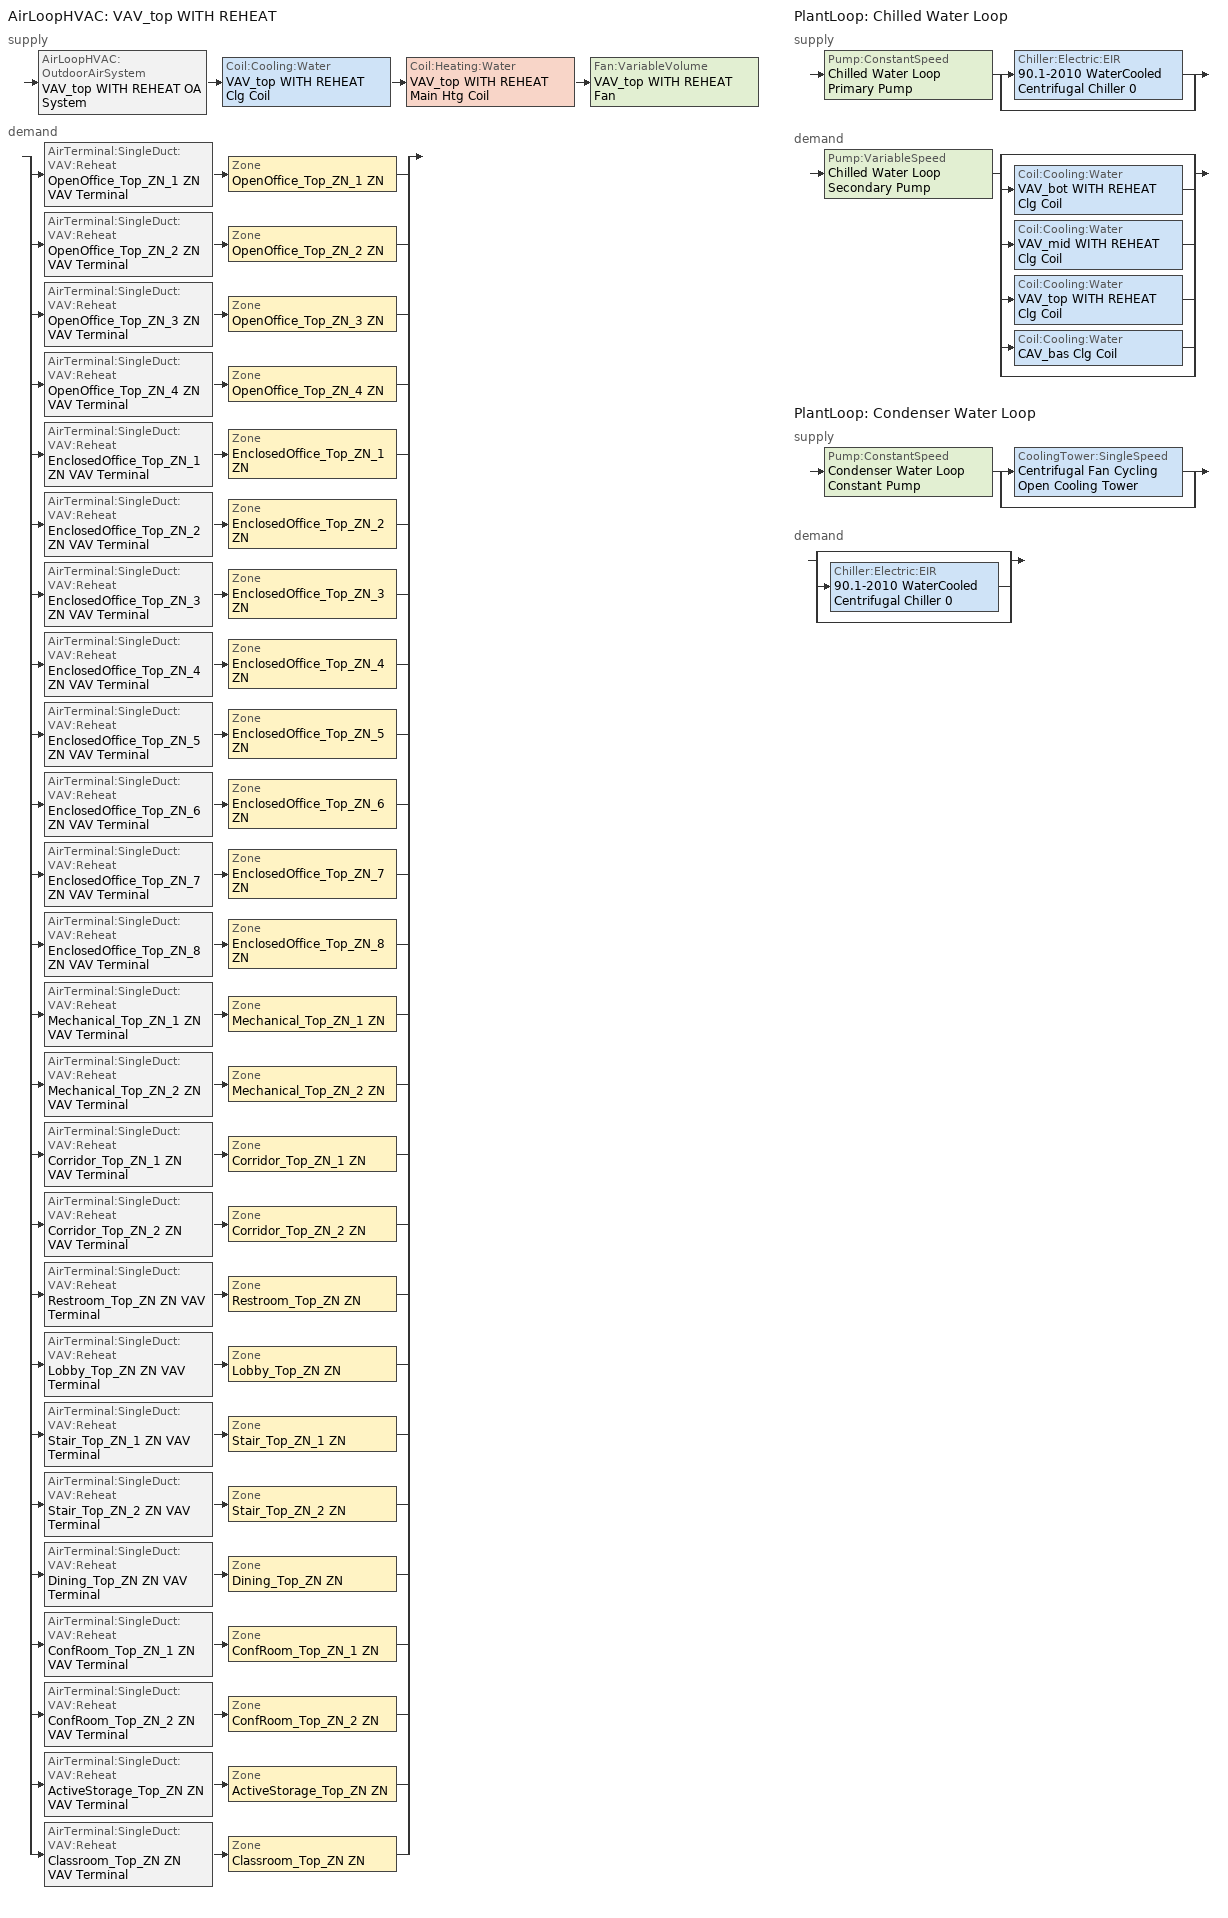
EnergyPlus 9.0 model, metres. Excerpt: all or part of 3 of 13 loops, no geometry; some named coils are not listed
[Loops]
AirLoopHVAC 'VAV_top WITH REHEAT'
 supply: AirLoopHVAC:OutdoorAirSystem 'VAV_top WITH REHEAT OA System' > Coil:Cooling:Water 'VAV_top WITH REHEAT Clg Coil' > Coil:Heating:Water 'VAV_top WITH REHEAT Main Htg Coil' > Fan:VariableVolume 'VAV_top WITH REHEAT Fan'
 demand: split
  | AirTerminal:SingleDuct:VAV:Reheat 'OpenOffice_Top_ZN_1 ZN VAV Terminal' > Zone 'OpenOffice_Top_ZN_1 ZN'
  | AirTerminal:SingleDuct:VAV:Reheat 'OpenOffice_Top_ZN_2 ZN VAV Terminal' > Zone 'OpenOffice_Top_ZN_2 ZN'
  | AirTerminal:SingleDuct:VAV:Reheat 'OpenOffice_Top_ZN_3 ZN VAV Terminal' > Zone 'OpenOffice_Top_ZN_3 ZN'
  | AirTerminal:SingleDuct:VAV:Reheat 'OpenOffice_Top_ZN_4 ZN VAV Terminal' > Zone 'OpenOffice_Top_ZN_4 ZN'
  | AirTerminal:SingleDuct:VAV:Reheat 'EnclosedOffice_Top_ZN_1 ZN VAV Terminal' > Zone 'EnclosedOffice_Top_ZN_1 ZN'
  | AirTerminal:SingleDuct:VAV:Reheat 'EnclosedOffice_Top_ZN_2 ZN VAV Terminal' > Zone 'EnclosedOffice_Top_ZN_2 ZN'
  | AirTerminal:SingleDuct:VAV:Reheat 'EnclosedOffice_Top_ZN_3 ZN VAV Terminal' > Zone 'EnclosedOffice_Top_ZN_3 ZN'
  | AirTerminal:SingleDuct:VAV:Reheat 'EnclosedOffice_Top_ZN_4 ZN VAV Terminal' > Zone 'EnclosedOffice_Top_ZN_4 ZN'
  | AirTerminal:SingleDuct:VAV:Reheat 'EnclosedOffice_Top_ZN_5 ZN VAV Terminal' > Zone 'EnclosedOffice_Top_ZN_5 ZN'
  | AirTerminal:SingleDuct:VAV:Reheat 'EnclosedOffice_Top_ZN_6 ZN VAV Terminal' > Zone 'EnclosedOffice_Top_ZN_6 ZN'
  | AirTerminal:SingleDuct:VAV:Reheat 'EnclosedOffice_Top_ZN_7 ZN VAV Terminal' > Zone 'EnclosedOffice_Top_ZN_7 ZN'
  | AirTerminal:SingleDuct:VAV:Reheat 'EnclosedOffice_Top_ZN_8 ZN VAV Terminal' > Zone 'EnclosedOffice_Top_ZN_8 ZN'
  | AirTerminal:SingleDuct:VAV:Reheat 'Mechanical_Top_ZN_1 ZN VAV Terminal' > Zone 'Mechanical_Top_ZN_1 ZN'
  | AirTerminal:SingleDuct:VAV:Reheat 'Mechanical_Top_ZN_2 ZN VAV Terminal' > Zone 'Mechanical_Top_ZN_2 ZN'
  | AirTerminal:SingleDuct:VAV:Reheat 'Corridor_Top_ZN_1 ZN VAV Terminal' > Zone 'Corridor_Top_ZN_1 ZN'
  | AirTerminal:SingleDuct:VAV:Reheat 'Corridor_Top_ZN_2 ZN VAV Terminal' > Zone 'Corridor_Top_ZN_2 ZN'
  | AirTerminal:SingleDuct:VAV:Reheat 'Restroom_Top_ZN ZN VAV Terminal' > Zone 'Restroom_Top_ZN ZN'
  | AirTerminal:SingleDuct:VAV:Reheat 'Lobby_Top_ZN ZN VAV Terminal' > Zone 'Lobby_Top_ZN ZN'
  | AirTerminal:SingleDuct:VAV:Reheat 'Stair_Top_ZN_1 ZN VAV Terminal' > Zone 'Stair_Top_ZN_1 ZN'
  | AirTerminal:SingleDuct:VAV:Reheat 'Stair_Top_ZN_2 ZN VAV Terminal' > Zone 'Stair_Top_ZN_2 ZN'
  | AirTerminal:SingleDuct:VAV:Reheat 'Dining_Top_ZN ZN VAV Terminal' > Zone 'Dining_Top_ZN ZN'
  | AirTerminal:SingleDuct:VAV:Reheat 'ConfRoom_Top_ZN_1 ZN VAV Terminal' > Zone 'ConfRoom_Top_ZN_1 ZN'
  | AirTerminal:SingleDuct:VAV:Reheat 'ConfRoom_Top_ZN_2 ZN VAV Terminal' > Zone 'ConfRoom_Top_ZN_2 ZN'
  | AirTerminal:SingleDuct:VAV:Reheat 'ActiveStorage_Top_ZN ZN VAV Terminal' > Zone 'ActiveStorage_Top_ZN ZN'
  | AirTerminal:SingleDuct:VAV:Reheat 'Classroom_Top_ZN ZN VAV Terminal' > Zone 'Classroom_Top_ZN ZN'
PlantLoop 'Chilled Water Loop'
 supply: Pump:ConstantSpeed 'Chilled Water Loop Primary Pump' > split
  | Chiller:Electric:EIR '90.1-2010 WaterCooled  Centrifugal Chiller 0'
  | bypass
 demand: Pump:VariableSpeed 'Chilled Water Loop Secondary Pump' > split
  | bypass
  | Coil:Cooling:Water 'VAV_bot WITH REHEAT Clg Coil'
  | Coil:Cooling:Water 'VAV_mid WITH REHEAT Clg Coil'
  | Coil:Cooling:Water 'VAV_top WITH REHEAT Clg Coil'
  | Coil:Cooling:Water 'CAV_bas Clg Coil'
  | bypass
PlantLoop 'Condenser Water Loop'
 supply: Pump:ConstantSpeed 'Condenser Water Loop Constant Pump' > split
  | CoolingTower:SingleSpeed 'Centrifugal Fan Cycling Open Cooling Tower'
  | bypass
 demand: split
  | bypass
  | Chiller:Electric:EIR '90.1-2010 WaterCooled  Centrifugal Chiller 0'
  | bypass
[ZoneControl:Thermostat] Control Object Type 1=ThermostatSetpoint:DualSetpoint
Name | Zone or ZoneList | Control Type Schedule | Control Name 1
ActiveStorage_Top_ZN ZN Thermostat | ActiveStorage_Top_ZN ZN | ActiveStorage_Top_ZN ZN Thermostat Schedule | Storage Thermostat 4
Classroom_Top_ZN ZN Thermostat | Classroom_Top_ZN ZN | Classroom_Top_ZN ZN Thermostat Schedule | Classroom Thermostat 4
ConfRoom_Top_ZN_1 ZN Thermostat | ConfRoom_Top_ZN_1 ZN | ConfRoom_Top_ZN_1 ZN Thermostat Schedule | Conference Thermostat 6
ConfRoom_Top_ZN_2 ZN Thermostat | ConfRoom_Top_ZN_2 ZN | ConfRoom_Top_ZN_2 ZN Thermostat Schedule | Conference Thermostat 7
Corridor_Top_ZN_1 ZN Thermostat | Corridor_Top_ZN_1 ZN | Corridor_Top_ZN_1 ZN Thermostat Schedule | Corridor Thermostat 8
Corridor_Top_ZN_2 ZN Thermostat | Corridor_Top_ZN_2 ZN | Corridor_Top_ZN_2 ZN Thermostat Schedule | Corridor Thermostat 9
Dining_Top_ZN ZN Thermostat | Dining_Top_ZN ZN | Dining_Top_ZN ZN Thermostat Schedule | Dining Thermostat 4
EnclosedOffice_Top_ZN_1 ZN Thermostat | EnclosedOffice_Top_ZN_1 ZN | EnclosedOffice_Top_ZN_1 ZN Thermostat Schedule | ClosedOffice Thermostat 18
EnclosedOffice_Top_ZN_2 ZN Thermostat | EnclosedOffice_Top_ZN_2 ZN | EnclosedOffice_Top_ZN_2 ZN Thermostat Schedule | ClosedOffice Thermostat 19
EnclosedOffice_Top_ZN_3 ZN Thermostat | EnclosedOffice_Top_ZN_3 ZN | EnclosedOffice_Top_ZN_3 ZN Thermostat Schedule | ClosedOffice Thermostat 20
EnclosedOffice_Top_ZN_4 ZN Thermostat | EnclosedOffice_Top_ZN_4 ZN | EnclosedOffice_Top_ZN_4 ZN Thermostat Schedule | ClosedOffice Thermostat 21
EnclosedOffice_Top_ZN_5 ZN Thermostat | EnclosedOffice_Top_ZN_5 ZN | EnclosedOffice_Top_ZN_5 ZN Thermostat Schedule | ClosedOffice Thermostat 22
EnclosedOffice_Top_ZN_6 ZN Thermostat | EnclosedOffice_Top_ZN_6 ZN | EnclosedOffice_Top_ZN_6 ZN Thermostat Schedule | ClosedOffice Thermostat 23
EnclosedOffice_Top_ZN_7 ZN Thermostat | EnclosedOffice_Top_ZN_7 ZN | EnclosedOffice_Top_ZN_7 ZN Thermostat Schedule | ClosedOffice Thermostat 24
EnclosedOffice_Top_ZN_8 ZN Thermostat | EnclosedOffice_Top_ZN_8 ZN | EnclosedOffice_Top_ZN_8 ZN Thermostat Schedule | ClosedOffice Thermostat 25
Lobby_Top_ZN ZN Thermostat | Lobby_Top_ZN ZN | Lobby_Top_ZN ZN Thermostat Schedule | Lobby Thermostat 6
Mechanical_Top_ZN_1 ZN Thermostat | Mechanical_Top_ZN_1 ZN | Mechanical_Top_ZN_1 ZN Thermostat Schedule | Elec/MechRoom Thermostat 7
Mechanical_Top_ZN_2 ZN Thermostat | Mechanical_Top_ZN_2 ZN | Mechanical_Top_ZN_2 ZN Thermostat Schedule | Elec/MechRoom Thermostat 8
OpenOffice_Top_ZN_1 ZN Thermostat | OpenOffice_Top_ZN_1 ZN | OpenOffice_Top_ZN_1 ZN Thermostat Schedule | OpenOffice Thermostat 10
OpenOffice_Top_ZN_2 ZN Thermostat | OpenOffice_Top_ZN_2 ZN | OpenOffice_Top_ZN_2 ZN Thermostat Schedule | OpenOffice Thermostat 11
OpenOffice_Top_ZN_3 ZN Thermostat | OpenOffice_Top_ZN_3 ZN | OpenOffice_Top_ZN_3 ZN Thermostat Schedule | OpenOffice Thermostat 12
OpenOffice_Top_ZN_4 ZN Thermostat | OpenOffice_Top_ZN_4 ZN | OpenOffice_Top_ZN_4 ZN Thermostat Schedule | OpenOffice Thermostat 13
Restroom_Top_ZN ZN Thermostat | Restroom_Top_ZN ZN | Restroom_Top_ZN ZN Thermostat Schedule | Restroom Thermostat 4
Stair_Top_ZN_1 ZN Thermostat | Stair_Top_ZN_1 ZN | Stair_Top_ZN_1 ZN Thermostat Schedule | Stair Thermostat 7
Stair_Top_ZN_2 ZN Thermostat | Stair_Top_ZN_2 ZN | Stair_Top_ZN_2 ZN Thermostat Schedule | Stair Thermostat 8
[ThermostatSetpoint:DualSetpoint] Heating Setpoint Temperature Schedule=OfficeLarge HTGSETP_SCH_YES_OPTIMUM; Cooling Setpoint Temperature Schedule=OfficeLarge CLGSETP_SCH_NO_SETBACK
Storage Thermostat 4; Classroom Thermostat 4; Conference Thermostat 6; Conference Thermostat 7; Corridor Thermostat 8; Corridor Thermostat 9; Dining Thermostat 4; ClosedOffice Thermostat 18; ClosedOffice Thermostat 19; ClosedOffice Thermostat 20; ClosedOffice Thermostat 21; ClosedOffice Thermostat 22; ClosedOffice Thermostat 23; ClosedOffice Thermostat 24; ClosedOffice Thermostat 25; Lobby Thermostat 6; Elec/MechRoom Thermostat 7; Elec/MechRoom Thermostat 8; OpenOffice Thermostat 10; OpenOffice Thermostat 11; OpenOffice Thermostat 12; OpenOffice Thermostat 13; Restroom Thermostat 4; Stair Thermostat 7; Stair Thermostat 8
[AirTerminal:SingleDuct:VAV:Reheat] Availability Schedule=Always On Discrete; Maximum Air Flow Rate {m3/s}=Autosize; Zone Minimum Air Flow Input Method=Constant; Fixed Minimum Air Flow Rate {m3/s}=0; Maximum Hot Water or Steam Flow Rate {m3/s}=Autosize; Minimum Hot Water or Steam Flow Rate {m3/s}=0; Convergence Tolerance=0.001; Damper Heating Action=ReverseWithLimits; Maximum Flow per Zone Floor Area During Reheat {m3/s-m2}=Autocalculate; Maximum Flow Fraction During Reheat=0.5; Maximum Reheat Air Temperature {C}=40
Name | Constant Minimum Air Flow Fraction | Reheat Coil
ActiveStorage_Top_ZN ZN VAV Terminal | 0.2 | ActiveStorage_Top_ZN ZN Reheat Coil
Classroom_Top_ZN ZN VAV Terminal | 0.7 | Classroom_Top_ZN ZN Reheat Coil
ConfRoom_Top_ZN_1 ZN VAV Terminal | 0.7 | ConfRoom_Top_ZN_1 ZN Reheat Coil
ConfRoom_Top_ZN_2 ZN VAV Terminal | 0.7 | ConfRoom_Top_ZN_2 ZN Reheat Coil
Corridor_Top_ZN_1 ZN VAV Terminal | 0.2 | Corridor_Top_ZN_1 ZN Reheat Coil
Corridor_Top_ZN_2 ZN VAV Terminal | 0.2 | Corridor_Top_ZN_2 ZN Reheat Coil
Dining_Top_ZN ZN VAV Terminal | 0.2 | Dining_Top_ZN ZN Reheat Coil
EnclosedOffice_Top_ZN_1 ZN VAV Terminal | 0.2 | EnclosedOffice_Top_ZN_1 ZN Reheat Coil
EnclosedOffice_Top_ZN_2 ZN VAV Terminal | 0.2 | EnclosedOffice_Top_ZN_2 ZN Reheat Coil
EnclosedOffice_Top_ZN_3 ZN VAV Terminal | 0.2 | EnclosedOffice_Top_ZN_3 ZN Reheat Coil
EnclosedOffice_Top_ZN_4 ZN VAV Terminal | 0.2 | EnclosedOffice_Top_ZN_4 ZN Reheat Coil
EnclosedOffice_Top_ZN_5 ZN VAV Terminal | 0.2 | EnclosedOffice_Top_ZN_5 ZN Reheat Coil
EnclosedOffice_Top_ZN_6 ZN VAV Terminal | 0.2 | EnclosedOffice_Top_ZN_6 ZN Reheat Coil
EnclosedOffice_Top_ZN_7 ZN VAV Terminal | 0.2 | EnclosedOffice_Top_ZN_7 ZN Reheat Coil
EnclosedOffice_Top_ZN_8 ZN VAV Terminal | 0.2 | EnclosedOffice_Top_ZN_8 ZN Reheat Coil
Lobby_Top_ZN ZN VAV Terminal | 0.2 | Lobby_Top_ZN ZN Reheat Coil
Mechanical_Top_ZN_1 ZN VAV Terminal | 0.2 | Mechanical_Top_ZN_1 ZN Reheat Coil
Mechanical_Top_ZN_2 ZN VAV Terminal | 0.2 | Mechanical_Top_ZN_2 ZN Reheat Coil
OpenOffice_Top_ZN_1 ZN VAV Terminal | 0.2 | OpenOffice_Top_ZN_1 ZN Reheat Coil
OpenOffice_Top_ZN_2 ZN VAV Terminal | 0.2 | OpenOffice_Top_ZN_2 ZN Reheat Coil
OpenOffice_Top_ZN_3 ZN VAV Terminal | 0.2 | OpenOffice_Top_ZN_3 ZN Reheat Coil
OpenOffice_Top_ZN_4 ZN VAV Terminal | 0.2 | OpenOffice_Top_ZN_4 ZN Reheat Coil
Restroom_Top_ZN ZN VAV Terminal | 0.2 | Restroom_Top_ZN ZN Reheat Coil
Stair_Top_ZN_1 ZN VAV Terminal | 0.2 | Stair_Top_ZN_1 ZN Reheat Coil
Stair_Top_ZN_2 ZN VAV Terminal | 0.2 | Stair_Top_ZN_2 ZN Reheat Coil
[Coil:Heating:Water]
VAV_top WITH REHEAT Main Htg Coil: Availability Schedule=Always On Discrete; U-Factor Times Area Value {W/K}=Autosize; Maximum Water Flow Rate {m3/s}=Autosize; Performance Input Method=UFactorTimesAreaAndDesignWaterFlowRate; Rated Capacity {W}=Autosize; Rated Inlet Water Temperature {C}=82.2222; Rated Inlet Air Temperature {C}=7.22222; Rated Outlet Water Temperature {C}=71.1111; Rated Outlet Air Temperature {C}=12.7778; Rated Ratio for Air and Water Convection=0.5
[Zone equipment]
ActiveStorage_Top_ZN ZN: ActiveStorage_Top_ZN ZN VAV Terminal
Classroom_Top_ZN ZN: Classroom_Top_ZN ZN VAV Terminal
ConfRoom_Top_ZN_1 ZN: ConfRoom_Top_ZN_1 ZN VAV Terminal
ConfRoom_Top_ZN_2 ZN: ConfRoom_Top_ZN_2 ZN VAV Terminal
Corridor_Top_ZN_1 ZN: Corridor_Top_ZN_1 ZN VAV Terminal
Corridor_Top_ZN_2 ZN: Corridor_Top_ZN_2 ZN VAV Terminal
Dining_Top_ZN ZN: Dining_Top_ZN ZN VAV Terminal
EnclosedOffice_Top_ZN_1 ZN: EnclosedOffice_Top_ZN_1 ZN VAV Terminal
EnclosedOffice_Top_ZN_2 ZN: EnclosedOffice_Top_ZN_2 ZN VAV Terminal
EnclosedOffice_Top_ZN_3 ZN: EnclosedOffice_Top_ZN_3 ZN VAV Terminal
EnclosedOffice_Top_ZN_4 ZN: EnclosedOffice_Top_ZN_4 ZN VAV Terminal
EnclosedOffice_Top_ZN_5 ZN: EnclosedOffice_Top_ZN_5 ZN VAV Terminal
EnclosedOffice_Top_ZN_6 ZN: EnclosedOffice_Top_ZN_6 ZN VAV Terminal
EnclosedOffice_Top_ZN_7 ZN: EnclosedOffice_Top_ZN_7 ZN VAV Terminal
EnclosedOffice_Top_ZN_8 ZN: EnclosedOffice_Top_ZN_8 ZN VAV Terminal
Lobby_Top_ZN ZN: Lobby_Top_ZN ZN VAV Terminal
Mechanical_Top_ZN_1 ZN: Mechanical_Top_ZN_1 ZN VAV Terminal
Mechanical_Top_ZN_2 ZN: Mechanical_Top_ZN_2 ZN VAV Terminal
OpenOffice_Top_ZN_1 ZN: OpenOffice_Top_ZN_1 ZN VAV Terminal
OpenOffice_Top_ZN_2 ZN: OpenOffice_Top_ZN_2 ZN VAV Terminal
OpenOffice_Top_ZN_3 ZN: OpenOffice_Top_ZN_3 ZN VAV Terminal
OpenOffice_Top_ZN_4 ZN: OpenOffice_Top_ZN_4 ZN VAV Terminal
Restroom_Top_ZN ZN: Restroom_Top_ZN ZN VAV Terminal
Stair_Top_ZN_1 ZN: Stair_Top_ZN_1 ZN VAV Terminal
Stair_Top_ZN_2 ZN: Stair_Top_ZN_2 ZN VAV Terminal
[Sizing:Zone] Zone Cooling Design Supply Air Temperature Input Method=SupplyAirTemperature; Zone Cooling Design Supply Air Temperature {C}=12.7778; Zone Cooling Design Supply Air Temperature Difference {deltaC}=11.11; Zone Heating Design Supply Air Temperature Input Method=SupplyAirTemperature; Zone Heating Design Supply Air Temperature {C}=40; Zone Heating Design Supply Air Temperature Difference {deltaC}=11.11; Zone Cooling Design Supply Air Humidity Ratio {kgWater/kgDryAir}=0.0085; Zone Heating Design Supply Air Humidity Ratio {kgWater/kgDryAir}=0.008; Cooling Design Air Flow Method=DesignDayWithLimit; Cooling Design Air Flow Rate {m3/s}=0; Cooling Minimum Air Flow per Zone Floor Area {m3/s-m2}=0.000762; Cooling Minimum Air Flow {m3/s}=0; Cooling Minimum Air Flow Fraction=0; Heating Design Air Flow Method=DesignDay; Heating Design Air Flow Rate {m3/s}=0; Heating Maximum Air Flow per Zone Floor Area {m3/s-m2}=0.002032; Heating Maximum Air Flow {m3/s}=0.141576; Heating Maximum Air Flow Fraction=0.3; Account for Dedicated Outdoor Air System=No
Name | Design Specification Outdoor Air Object | Design Specification Zone Air Distribution Object
ActiveStorage_Top_ZN ZN | Storage Ventilation | ActiveStorage_Top_ZN ZN Design Spec Zone Air Dist
Classroom_Top_ZN ZN | Classroom Ventilation | Classroom_Top_ZN ZN Design Spec Zone Air Dist
ConfRoom_Top_ZN_1 ZN | Conference Ventilation | ConfRoom_Top_ZN_1 ZN Design Spec Zone Air Dist
ConfRoom_Top_ZN_2 ZN | Conference Ventilation | ConfRoom_Top_ZN_2 ZN Design Spec Zone Air Dist
Corridor_Top_ZN_1 ZN | Corridor Ventilation | Corridor_Top_ZN_1 ZN Design Spec Zone Air Dist
Corridor_Top_ZN_2 ZN | Corridor Ventilation | Corridor_Top_ZN_2 ZN Design Spec Zone Air Dist
Dining_Top_ZN ZN | Dining Ventilation | Dining_Top_ZN ZN Design Spec Zone Air Dist
EnclosedOffice_Top_ZN_1 ZN | ClosedOffice Ventilation | EnclosedOffice_Top_ZN_1 ZN Design Spec Zone Air Dist
EnclosedOffice_Top_ZN_2 ZN | ClosedOffice Ventilation | EnclosedOffice_Top_ZN_2 ZN Design Spec Zone Air Dist
EnclosedOffice_Top_ZN_3 ZN | ClosedOffice Ventilation | EnclosedOffice_Top_ZN_3 ZN Design Spec Zone Air Dist
EnclosedOffice_Top_ZN_4 ZN | ClosedOffice Ventilation | EnclosedOffice_Top_ZN_4 ZN Design Spec Zone Air Dist
EnclosedOffice_Top_ZN_5 ZN | ClosedOffice Ventilation | EnclosedOffice_Top_ZN_5 ZN Design Spec Zone Air Dist
EnclosedOffice_Top_ZN_6 ZN | ClosedOffice Ventilation | EnclosedOffice_Top_ZN_6 ZN Design Spec Zone Air Dist
EnclosedOffice_Top_ZN_7 ZN | ClosedOffice Ventilation | EnclosedOffice_Top_ZN_7 ZN Design Spec Zone Air Dist
EnclosedOffice_Top_ZN_8 ZN | ClosedOffice Ventilation | EnclosedOffice_Top_ZN_8 ZN Design Spec Zone Air Dist
Lobby_Top_ZN ZN | Lobby Ventilation | Lobby_Top_ZN ZN Design Spec Zone Air Dist
Mechanical_Top_ZN_1 ZN | Elec/MechRoom Ventilation | Mechanical_Top_ZN_1 ZN Design Spec Zone Air Dist
Mechanical_Top_ZN_2 ZN | Elec/MechRoom Ventilation | Mechanical_Top_ZN_2 ZN Design Spec Zone Air Dist
OpenOffice_Top_ZN_1 ZN | OpenOffice Ventilation | OpenOffice_Top_ZN_1 ZN Design Spec Zone Air Dist
OpenOffice_Top_ZN_2 ZN | OpenOffice Ventilation | OpenOffice_Top_ZN_2 ZN Design Spec Zone Air Dist
OpenOffice_Top_ZN_3 ZN | OpenOffice Ventilation | OpenOffice_Top_ZN_3 ZN Design Spec Zone Air Dist
OpenOffice_Top_ZN_4 ZN | OpenOffice Ventilation | OpenOffice_Top_ZN_4 ZN Design Spec Zone Air Dist
Restroom_Top_ZN ZN | Restroom Ventilation | Restroom_Top_ZN ZN Design Spec Zone Air Dist
Stair_Top_ZN_1 ZN | Stair Ventilation | Stair_Top_ZN_1 ZN Design Spec Zone Air Dist
Stair_Top_ZN_2 ZN | Stair Ventilation | Stair_Top_ZN_2 ZN Design Spec Zone Air Dist
[DesignSpecification:ZoneAirDistribution] Zone Air Distribution Effectiveness in Cooling Mode=1; Zone Air Distribution Effectiveness in Heating Mode=1
ActiveStorage_Top_ZN ZN Design Spec Zone Air Dist; Classroom_Top_ZN ZN Design Spec Zone Air Dist; ConfRoom_Top_ZN_1 ZN Design Spec Zone Air Dist; ConfRoom_Top_ZN_2 ZN Design Spec Zone Air Dist; Corridor_Top_ZN_1 ZN Design Spec Zone Air Dist; Corridor_Top_ZN_2 ZN Design Spec Zone Air Dist; Dining_Top_ZN ZN Design Spec Zone Air Dist; EnclosedOffice_Top_ZN_1 ZN Design Spec Zone Air Dist; EnclosedOffice_Top_ZN_2 ZN Design Spec Zone Air Dist; EnclosedOffice_Top_ZN_3 ZN Design Spec Zone Air Dist; EnclosedOffice_Top_ZN_4 ZN Design Spec Zone Air Dist; EnclosedOffice_Top_ZN_5 ZN Design Spec Zone Air Dist; EnclosedOffice_Top_ZN_6 ZN Design Spec Zone Air Dist; EnclosedOffice_Top_ZN_7 ZN Design Spec Zone Air Dist; EnclosedOffice_Top_ZN_8 ZN Design Spec Zone Air Dist; Lobby_Top_ZN ZN Design Spec Zone Air Dist; Mechanical_Top_ZN_1 ZN Design Spec Zone Air Dist; Mechanical_Top_ZN_2 ZN Design Spec Zone Air Dist; OpenOffice_Top_ZN_1 ZN Design Spec Zone Air Dist; OpenOffice_Top_ZN_2 ZN Design Spec Zone Air Dist; OpenOffice_Top_ZN_3 ZN Design Spec Zone Air Dist; OpenOffice_Top_ZN_4 ZN Design Spec Zone Air Dist; Restroom_Top_ZN ZN Design Spec Zone Air Dist; Stair_Top_ZN_1 ZN Design Spec Zone Air Dist; Stair_Top_ZN_2 ZN Design Spec Zone Air Dist
[Controller:MechanicalVentilation]
VAV_top WITH REHEAT Vent Controller: Availability Schedule=OfficeLarge MinOA_MotorizedDamper_Sched; Demand Controlled Ventilation=No; System Outdoor Air Method=VentilationRateProcedure; Zone Name 1=ActiveStorage_Top_ZN ZN; Design Specification Outdoor Air Object Name 1=Storage Ventilation; Design Specification Zone Air Distribution Object Name 1=ActiveStorage_Top_ZN ZN Design Spec Zone Air Dist; Zone Name 2=Classroom_Top_ZN ZN; Design Specification Outdoor Air Object Name 2=Classroom Ventilation; Design Specification Zone Air Distribution Object Name 2=Classroom_Top_ZN ZN Design Spec Zone Air Dist; Zone Name 3=ConfRoom_Top_ZN_1 ZN; Design Specification Outdoor Air Object Name 3=Conference Ventilation; Design Specification Zone Air Distribution Object Name 3=ConfRoom_Top_ZN_1 ZN Design Spec Zone Air Dist; Zone Name 4=ConfRoom_Top_ZN_2 ZN; Design Specification Outdoor Air Object Name 4=Conference Ventilation; Design Specification Zone Air Distribution Object Name 4=ConfRoom_Top_ZN_2 ZN Design Spec Zone Air Dist; Zone Name 5=Corridor_Top_ZN_1 ZN; Design Specification Outdoor Air Object Name 5=Corridor Ventilation; Design Specification Zone Air Distribution Object Name 5=Corridor_Top_ZN_1 ZN Design Spec Zone Air Dist; Zone Name 6=Corridor_Top_ZN_2 ZN; Design Specification Outdoor Air Object Name 6=Corridor Ventilation; Design Specification Zone Air Distribution Object Name 6=Corridor_Top_ZN_2 ZN Design Spec Zone Air Dist; Zone Name 7=Dining_Top_ZN ZN; Design Specification Outdoor Air Object Name 7=Dining Ventilation; Design Specification Zone Air Distribution Object Name 7=Dining_Top_ZN ZN Design Spec Zone Air Dist; Zone Name 8=EnclosedOffice_Top_ZN_1 ZN; Design Specification Outdoor Air Object Name 8=ClosedOffice Ventilation; Design Specification Zone Air Distribution Object Name 8=EnclosedOffice_Top_ZN_1 ZN Design Spec Zone Air Dist; Zone Name 9=EnclosedOffice_Top_ZN_2 ZN; Design Specification Outdoor Air Object Name 9=ClosedOffice Ventilation; Design Specification Zone Air Distribution Object Name 9=EnclosedOffice_Top_ZN_2 ZN Design Spec Zone Air Dist; Zone Name 10=EnclosedOffice_Top_ZN_3 ZN; Design Specification Outdoor Air Object Name 10=ClosedOffice Ventilation; Design Specification Zone Air Distribution Object Name 10=EnclosedOffice_Top_ZN_3 ZN Design Spec Zone Air Dist; Zone Name 11=EnclosedOffice_Top_ZN_4 ZN; Design Specification Outdoor Air Object Name 11=ClosedOffice Ventilation; Design Specification Zone Air Distribution Object Name 11=EnclosedOffice_Top_ZN_4 ZN Design Spec Zone Air Dist; Zone Name 12=EnclosedOffice_Top_ZN_5 ZN; Design Specification Outdoor Air Object Name 12=ClosedOffice Ventilation; Design Specification Zone Air Distribution Object Name 12=EnclosedOffice_Top_ZN_5 ZN Design Spec Zone Air Dist; Zone Name 13=EnclosedOffice_Top_ZN_6 ZN; Design Specification Outdoor Air Object Name 13=ClosedOffice Ventilation; Design Specification Zone Air Distribution Object Name 13=EnclosedOffice_Top_ZN_6 ZN Design Spec Zone Air Dist; Zone Name 14=EnclosedOffice_Top_ZN_7 ZN; Design Specification Outdoor Air Object Name 14=ClosedOffice Ventilation; Design Specification Zone Air Distribution Object Name 14=EnclosedOffice_Top_ZN_7 ZN Design Spec Zone Air Dist; Zone Name 15=EnclosedOffice_Top_ZN_8 ZN; Design Specification Outdoor Air Object Name 15=ClosedOffice Ventilation; Design Specification Zone Air Distribution Object Name 15=EnclosedOffice_Top_ZN_8 ZN Design Spec Zone Air Dist; Zone Name 16=Lobby_Top_ZN ZN; Design Specification Outdoor Air Object Name 16=Lobby Ventilation; Design Specification Zone Air Distribution Object Name 16=Lobby_Top_ZN ZN Design Spec Zone Air Dist; Zone Name 17=Mechanical_Top_ZN_1 ZN; Design Specification Outdoor Air Object Name 17=Elec/MechRoom Ventilation; Design Specification Zone Air Distribution Object Name 17=Mechanical_Top_ZN_1 ZN Design Spec Zone Air Dist; Zone Name 18=Mechanical_Top_ZN_2 ZN; Design Specification Outdoor Air Object Name 18=Elec/MechRoom Ventilation; Design Specification Zone Air Distribution Object Name 18=Mechanical_Top_ZN_2 ZN Design Spec Zone Air Dist; Zone Name 19=OpenOffice_Top_ZN_1 ZN; Design Specification Outdoor Air Object Name 19=OpenOffice Ventilation; Design Specification Zone Air Distribution Object Name 19=OpenOffice_Top_ZN_1 ZN Design Spec Zone Air Dist; Zone Name 20=OpenOffice_Top_ZN_2 ZN; Design Specification Outdoor Air Object Name 20=OpenOffice Ventilation; Design Specification Zone Air Distribution Object Name 20=OpenOffice_Top_ZN_2 ZN Design Spec Zone Air Dist; Zone Name 21=OpenOffice_Top_ZN_3 ZN; Design Specification Outdoor Air Object Name 21=OpenOffice Ventilation; Design Specification Zone Air Distribution Object Name 21=OpenOffice_Top_ZN_3 ZN Design Spec Zone Air Dist; Zone Name 22=OpenOffice_Top_ZN_4 ZN; Design Specification Outdoor Air Object Name 22=OpenOffice Ventilation; Design Specification Zone Air Distribution Object Name 22=OpenOffice_Top_ZN_4 ZN Design Spec Zone Air Dist; Zone Name 23=Restroom_Top_ZN ZN; Design Specification Outdoor Air Object Name 23=Restroom Ventilation; Design Specification Zone Air Distribution Object Name 23=Restroom_Top_ZN ZN Design Spec Zone Air Dist; Zone Name 24=Stair_Top_ZN_1 ZN; Design Specification Outdoor Air Object Name 24=Stair Ventilation; Design Specification Zone Air Distribution Object Name 24=Stair_Top_ZN_1 ZN Design Spec Zone Air Dist; Zone Name 25=Stair_Top_ZN_2 ZN; Design Specification Outdoor Air Object Name 25=Stair Ventilation; Design Specification Zone Air Distribution Object Name 25=Stair_Top_ZN_2 ZN Design Spec Zone Air Dist
[DesignSpecification:OutdoorAir] Outdoor Air Method=Sum; Outdoor Air Flow per Zone {m3/s}=0; Outdoor Air Flow Air Changes per Hour {1/hr}=0
Name | Outdoor Air Flow per Person {m3/s-person} | Outdoor Air Flow per Zone Floor Area {m3/s-m2}
Storage Ventilation; Elec/MechRoom Ventilation | 0 | 0.0006096
Lobby Ventilation; Conference Ventilation; Dining Ventilation; ClosedOffice Ventilation; OpenOffice Ventilation | 0.00235974 | 0.0003048
Classroom Ventilation | 0.00471947 | 0.0006096
Corridor Ventilation; Restroom Ventilation; Stair Ventilation | 0 | 0.0003048
[AirLoopHVAC]
VAV_top WITH REHEAT: Design Supply Air Flow Rate {m3/s}=AutoSize
[Sizing:System]
VAV_top WITH REHEAT: Type of Load to Size On=Sensible; Design Outdoor Air Flow Rate {m3/s}=Autosize; Central Heating Maximum System Air Flow Ratio=0.3; Preheat Design Temperature {C}=7.22222; Preheat Design Humidity Ratio {kgWater/kgDryAir}=0.008; Precool Design Temperature {C}=12.7778; Precool Design Humidity Ratio {kgWater/kgDryAir}=0.008; Central Cooling Design Supply Air Temperature {C}=12.7778; Central Heating Design Supply Air Temperature {C}=12.7778; Type of Zone Sum to Use=Coincident; 100% Outdoor Air in Cooling=No; 100% Outdoor Air in Heating=No; Central Cooling Design Supply Air Humidity Ratio {kgWater/kgDryAir}=0.0085; Central Heating Design Supply Air Humidity Ratio {kgWater/kgDryAir}=0.008; Cooling Supply Air Flow Rate Method=DesignDay; Cooling Supply Air Flow Rate {m3/s}=0; Cooling Supply Air Flow Rate Per Floor Area {m3/s-m2}=0.00996765; Cooling Fraction of Autosized Cooling Supply Air Flow Rate=1; Cooling Supply Air Flow Rate Per Unit Cooling Capacity {m3/s-W}=3.94755e-05; Heating Supply Air Flow Rate Method=DesignDay; Heating Supply Air Flow Rate {m3/s}=0; Heating Supply Air Flow Rate Per Floor Area {m3/s-m2}=0.00996765; Heating Fraction of Autosized Heating Supply Air Flow Rate=1; Heating Fraction of Autosized Cooling Supply Air Flow Rate=1; Heating Supply Air Flow Rate Per Unit Heating Capacity {m3/s-W}=3.15882e-05; System Outdoor Air Method=ZoneSum; Zone Maximum Outdoor Air Fraction=1; Cooling Design Capacity Method=CoolingDesignCapacity; Cooling Design Capacity {W}=Autosize; Cooling Design Capacity Per Floor Area {W/m2}=234.7; Fraction of Autosized Cooling Design Capacity=1; Heating Design Capacity Method=HeatingDesignCapacity; Heating Design Capacity {W}=Autosize; Heating Design Capacity Per Floor Area {W/m2}=157; Fraction of Autosized Heating Design Capacity=1; Central Cooling Capacity Control Method=OnOff
[Controller:WaterCoil] Control Variable=Temperature; Actuator Variable=Flow; Maximum Actuated Flow {m3/s}=Autosize; Minimum Actuated Flow {m3/s}=0
Name | Action | Controller Convergence Tolerance {deltaC}
VAV_top WITH REHEAT Clg Coil Controller | Reverse | Autosize
VAV_top WITH REHEAT Main Htg Coil Controller | Normal | 0.1
[Controller:OutdoorAir]
VAV_top WITH REHEAT OA Controller: Minimum Outdoor Air Flow Rate {m3/s}=Autosize; Maximum Outdoor Air Flow Rate {m3/s}=Autosize; Economizer Control Type=NoEconomizer; Economizer Control Action Type=ModulateFlow; Economizer Maximum Limit Dry-Bulb Temperature {C}=28; Economizer Maximum Limit Enthalpy {J/kg}=64000; Lockout Type=NoLockout; Minimum Limit Type=FixedMinimum; Minimum Outdoor Air Schedule=OfficeLarge MinOA_MotorizedDamper_Sched; Mechanical Ventilation Controller=VAV_top WITH REHEAT Vent Controller; High Humidity Control=No; Control High Indoor Humidity Based on Outdoor Humidity Ratio=Yes; Heat Recovery Bypass Control Type=BypassWhenWithinEconomizerLimits
[SetpointManager:MixedAir] Control Variable=Temperature
Node 440 OS Default SPM; Node 437 OS Default SPM; Node 434 OS Default SPM
[Coil:Cooling:Water]
VAV_top WITH REHEAT Clg Coil: Availability Schedule=Always On Discrete; Design Water Flow Rate {m3/s}=Autosize; Design Air Flow Rate {m3/s}=Autosize; Design Inlet Water Temperature {C}=Autosize; Design Inlet Air Temperature {C}=Autosize; Design Outlet Air Temperature {C}=Autosize; Design Inlet Air Humidity Ratio {kgWater/kgDryAir}=Autosize; Design Outlet Air Humidity Ratio {kgWater/kgDryAir}=Autosize; Type of Analysis=SimpleAnalysis; Heat Exchanger Configuration=CrossFlow
[SetpointManager:Scheduled] Control Variable=Temperature
Name | Schedule
VAV_top WITH REHEAT Supply Air Setpoint Manager | Supply Air Temp - 55.0F 2
Chilled Water Loop Setpoint Manager | Chilled Water Loop Temp - 44F
[Fan:VariableVolume]
VAV_top WITH REHEAT Fan: Availability Schedule=OfficeLarge HVACOperationSchd; Fan Total Efficiency=0.62; Pressure Rise {Pa}=996.356; Maximum Flow Rate {m3/s}=AutoSize; Fan Power Minimum Flow Rate Input Method=Fraction; Fan Power Minimum Flow Fraction=0.25; Fan Power Minimum Air Flow Rate {m3/s}=0; Motor Efficiency=0.9; Motor In Airstream Fraction=1; Fan Power Coefficient 1=0.0407599; Fan Power Coefficient 2=0.088045; Fan Power Coefficient 3=-0.0729261; Fan Power Coefficient 4=0.94374; Fan Power Coefficient 5=0
[PlantLoop] Fluid Type=Water; Maximum Loop Flow Rate {m3/s}=Autosize; Minimum Loop Flow Rate {m3/s}=0; Plant Loop Volume {m3}=Autocalculate; Load Distribution Scheme=Optimal; Plant Loop Demand Calculation Scheme=SingleSetpoint
Name | Plant Equipment Operation Scheme | Maximum Loop Temperature {C} | Minimum Loop Temperature {C} | Common Pipe Simulation
Chilled Water Loop | Chilled Water Loop Operation Schemes | 40 | 1 | CommonPipe
Condenser Water Loop | Condenser Water Loop Operation Schemes | 80 | 5
[Sizing:Plant] Sizing Option=NonCoincident; Zone Timesteps in Averaging Window=1; Coincident Sizing Factor Mode=None
Name | Loop Type | Design Loop Exit Temperature {C} | Loop Design Temperature Difference {deltaC}
Chilled Water Loop | Cooling | 6.66667 | 5.61111
Condenser Water Loop | Condenser | 29.4444 | 5.55556
[Pump:ConstantSpeed] Design Flow Rate {m3/s}=Autosize; Design Power Consumption {W}=Autosize; Motor Efficiency=0.9; Fraction of Motor Inefficiencies to Fluid Stream=0; Pump Control Type=Intermittent; Design Power Sizing Method=PowerPerFlowPerPressure; Design Electric Power per Unit Flow Rate {W/(m3/s)}=348701.1; Design Shaft Power per Unit Flow Rate per Unit Head=1.28205
Name | Design Pump Head {Pa}
Chilled Water Loop Primary Pump | 44836
Condenser Water Loop Constant Pump | 148557
[Chiller:Electric:EIR]
90.1-2010 WaterCooled  Centrifugal Chiller 0: Reference Capacity {W}=Autosize; Reference COP {W/W}=5.5; Reference Leaving Chilled Water Temperature {C}=6.66667; Reference Entering Condenser Fluid Temperature {C}=35; Reference Chilled Water Flow Rate {m3/s}=Autosize; Reference Condenser Fluid Flow Rate {m3/s}=Autosize; Cooling Capacity Function of Temperature Curve=Curve Biquadratic 1; Electric Input to Cooling Output Ratio Function of Temperature Curve=Curve Biquadratic 2; Electric Input to Cooling Output Ratio Function of Part Load Ratio Curve=Curve Quadratic 1; Minimum Part Load Ratio=0.15; Maximum Part Load Ratio=1; Optimum Part Load Ratio=1; Minimum Unloading Ratio=0.25; Condenser Type=WaterCooled; Condenser Fan Power Ratio {W/W}=0; Fraction of Compressor Electric Consumption Rejected by Condenser=1; Leaving Chilled Water Lower Temperature Limit {C}=2.22222; Chiller Flow Mode=ConstantFlow; Sizing Factor=1
[Pump:VariableSpeed]
Chilled Water Loop Secondary Pump: Design Maximum Flow Rate {m3/s}=Autosize; Design Pump Head {Pa}=134508; Design Power Consumption {W}=Autosize; Motor Efficiency=0.9; Fraction of Motor Inefficiencies to Fluid Stream=0; Coefficient 1 of the Part Load Performance Curve=0; Coefficient 2 of the Part Load Performance Curve=0.0205; Coefficient 3 of the Part Load Performance Curve=0.4101; Coefficient 4 of the Part Load Performance Curve=0.5753; Design Minimum Flow Rate {m3/s}=0; Pump Control Type=Intermittent; Skin Loss Radiative Fraction=0.5; Design Power Sizing Method=PowerPerFlowPerPressure; Design Electric Power per Unit Flow Rate {W/(m3/s)}=348701.1; Design Shaft Power per Unit Flow Rate per Unit Head=1.28205; Design Minimum Flow Rate Fraction=0
[PlantEquipmentOperationSchemes] Control Scheme Object Type 1=PlantEquipmentOperation:CoolingLoad; Control Scheme Schedule Name 1=Always On Discrete
Name | Control Scheme Name 1
Chilled Water Loop Operation Schemes | Chilled Water Loop Cooling Operation Scheme
Condenser Water Loop Operation Schemes | Condenser Water Loop Cooling Operation Scheme
[PlantEquipmentOperation:CoolingLoad] Load Range Lower Limit 1 {W}=0; Load Range Upper Limit 1 {W}=1000000000
Name | Range Equipment List Name 1
Chilled Water Loop Cooling Operation Scheme | Chilled Water Loop Cooling Equipment List
Condenser Water Loop Cooling Operation Scheme | Condenser Water Loop Cooling Equipment List
[PlantEquipmentList]
Chilled Water Loop Cooling Equipment List: Chiller:Electric:EIR, 90.1-2010 WaterCooled  Centrifugal Chiller 0
Condenser Water Loop Cooling Equipment List: CoolingTower:SingleSpeed, Centrifugal Fan Cycling Open Cooling Tower
[CoolingTower:SingleSpeed]
Centrifugal Fan Cycling Open Cooling Tower: Design Water Flow Rate {m3/s}=Autosize; Design Air Flow Rate {m3/s}=Autosize; Design Fan Power {W}=Autosize; Design U-Factor Times Area Value {W/K}=Autosize; Free Convection Air Flow Rate {m3/s}=Autosize; Free Convection Air Flow Rate Sizing Factor=0.1; Free Convection U-Factor Times Area Value {W/K}=Autosize; Free Convection U-Factor Times Area Value Sizing Factor=0.1; Performance Input Method=UFactorTimesAreaAndDesignWaterFlowRate; Heat Rejection Capacity and Nominal Capacity Sizing Ratio=1.25; Free Convection Capacity {W}=0; Free Convection Nominal Capacity Sizing Factor=0.1; Design Inlet Air Dry-Bulb Temperature {C}=25.6; Design Inlet Air Wet-Bulb Temperature {C}=25.6; Design Approach Temperature {deltaC}=Autosize; Design Range Temperature {deltaC}=Autosize; Basin Heater Capacity {W/K}=0; Basin Heater Setpoint Temperature {C}=2; Evaporation Loss Mode=LossFactor; Evaporation Loss Factor {percent/K}=0.2; Drift Loss Percent {percent}=0.008; Blowdown Calculation Mode=ConcentrationRatio; Blowdown Concentration Ratio=3; Capacity Control=FanCycling; Number of Cells=2; Cell Control=MinimalCell; Cell Minimum  Water Flow Rate Fraction=0.33; Cell Maximum Water Flow Rate Fraction=2.5; Sizing Factor=1
[SetpointManager:FollowOutdoorAirTemperature]
Condenser Water Loop Setpoint Manager Follow OATwb with 7.0F Approach: Control Variable=Temperature; Reference Temperature Type=OutdoorAirWetBulb; Offset Temperature Difference {deltaC}=3.88889; Maximum Setpoint Temperature {C}=29.4444; Minimum Setpoint Temperature {C}=21.1111
[Schedule:Compact]
ActiveStorage_Top_ZN ZN Thermostat Schedule; Classroom_Top_ZN ZN Thermostat Schedule; ConfRoom_Top_ZN_1 ZN Thermostat Schedule; ConfRoom_Top_ZN_2 ZN Thermostat Schedule; Corridor_Top_ZN_1 ZN Thermostat Schedule; Corridor_Top_ZN_2 ZN Thermostat Schedule; Dining_Top_ZN ZN Thermostat Schedule; EnclosedOffice_Top_ZN_1 ZN Thermostat Schedule; EnclosedOffice_Top_ZN_2 ZN Thermostat Schedule; EnclosedOffice_Top_ZN_3 ZN Thermostat Schedule; EnclosedOffice_Top_ZN_4 ZN Thermostat Schedule; EnclosedOffice_Top_ZN_5 ZN Thermostat Schedule; EnclosedOffice_Top_ZN_6 ZN Thermostat Schedule; EnclosedOffice_Top_ZN_7 ZN Thermostat Schedule; EnclosedOffice_Top_ZN_8 ZN Thermostat Schedule; Lobby_Top_ZN ZN Thermostat Schedule; Mechanical_Top_ZN_1 ZN Thermostat Schedule; Mechanical_Top_ZN_2 ZN Thermostat Schedule; OpenOffice_Top_ZN_1 ZN Thermostat Schedule; OpenOffice_Top_ZN_2 ZN Thermostat Schedule; OpenOffice_Top_ZN_3 ZN Thermostat Schedule; OpenOffice_Top_ZN_4 ZN Thermostat Schedule; Restroom_Top_ZN ZN Thermostat Schedule; Stair_Top_ZN_1 ZN Thermostat Schedule; Stair_Top_ZN_2 ZN Thermostat Schedule: Through: 12/31, For: AllDays, Until: 24:00, 4
[Schedule:Day:Interval]
OfficeLarge HTGSETP_SCH_YES_OPTIMUM Default; OfficeLarge HTGSETP_SCH_YES_OPTIMUM Summer Design Day: No, 24:00, 15.6
OfficeLarge HTGSETP_SCH_YES_OPTIMUM Wkdy Day: No, 04:00, 15.6, 05:00, 17.8, 06:00, 20, 22:00, 21, 24:00, 15.6
OfficeLarge HTGSETP_SCH_YES_OPTIMUM Sat Day: No, 04:00, 15.6, 05:00, 17.8, 06:00, 20, 17:00, 21, 24:00, 15.6
OfficeLarge HTGSETP_SCH_YES_OPTIMUM Winter Design Day: No, 05:00, 15.6, 06:00, 17.6, 07:00, 19.6, 22:00, 21, 24:00, 15.6
OfficeLarge CLGSETP_SCH_NO_SETBACK Default; OfficeLarge CLGSETP_SCH_NO_SETBACK Default|WntrDsn|Sat|Wkdy Day; OfficeLarge CLGSETP_SCH_NO_SETBACK Winter Design Day: No, 24:00, 24
OfficeLarge CLGSETP_SCH_NO_SETBACK Summer Design Day: No, 05:00, 26.7, 06:00, 25.7, 07:00, 25, 22:00, 24, 24:00, 26.7
OfficeLarge MinOA_MotorizedDamper_Sched Default; OfficeLarge HVACOperationSchd Default: No, 24:00, 0
OfficeLarge MinOA_MotorizedDamper_Sched SmrDsn|Wkdy Day; OfficeLarge MinOA_MotorizedDamper_Sched Summer Design Day: No, 07:00, 0, 22:00, 1, 24:00, 0
OfficeLarge MinOA_MotorizedDamper_Sched WntrDsn|Sat Day; OfficeLarge MinOA_MotorizedDamper_Sched Winter Design Day: No, 07:00, 0, 18:00, 1, 24:00, 0
Chilled Water Loop Temp - 44F Default: No, 24:00, 6.66667
OfficeLarge HVACOperationSchd SmrDsn|Wkdy Day; OfficeLarge HVACOperationSchd Summer Design Day: No, 06:00, 0, 22:00, 1, 24:00, 0
OfficeLarge HVACOperationSchd Winter Design Day; OfficeLarge HVACOperationSchd WntrDsn|Sat Day: No, 06:00, 0, 18:00, 1, 24:00, 0
Supply Air Temp - 55.0F Default 2: No, 24:00, 12.7778
[Schedule:Week:Daily]
OfficeLarge HTGSETP_SCH_YES_OPTIMUM Week Rule - Jan1-Dec31: OfficeLarge HTGSETP_SCH_YES_OPTIMUM Default, OfficeLarge HTGSETP_SCH_YES_OPTIMUM Wkdy Day, OfficeLarge HTGSETP_SCH_YES_OPTIMUM Wkdy Day, OfficeLarge HTGSETP_SCH_YES_OPTIMUM Wkdy Day, OfficeLarge HTGSETP_SCH_YES_OPTIMUM Wkdy Day, OfficeLarge HTGSETP_SCH_YES_OPTIMUM Wkdy Day, OfficeLarge HTGSETP_SCH_YES_OPTIMUM Sat Day, OfficeLarge HTGSETP_SCH_YES_OPTIMUM Default, OfficeLarge HTGSETP_SCH_YES_OPTIMUM Summer Design Day, OfficeLarge HTGSETP_SCH_YES_OPTIMUM Winter Design Day, OfficeLarge HTGSETP_SCH_YES_OPTIMUM Default, OfficeLarge HTGSETP_SCH_YES_OPTIMUM Default
OfficeLarge CLGSETP_SCH_NO_SETBACK Week Rule - Jan1-Dec31: OfficeLarge CLGSETP_SCH_NO_SETBACK Default, OfficeLarge CLGSETP_SCH_NO_SETBACK Default|WntrDsn|Sat|Wkdy Day, OfficeLarge CLGSETP_SCH_NO_SETBACK Default|WntrDsn|Sat|Wkdy Day, OfficeLarge CLGSETP_SCH_NO_SETBACK Default|WntrDsn|Sat|Wkdy Day, OfficeLarge CLGSETP_SCH_NO_SETBACK Default|WntrDsn|Sat|Wkdy Day, OfficeLarge CLGSETP_SCH_NO_SETBACK Default|WntrDsn|Sat|Wkdy Day, OfficeLarge CLGSETP_SCH_NO_SETBACK Default|WntrDsn|Sat|Wkdy Day, OfficeLarge CLGSETP_SCH_NO_SETBACK Default, OfficeLarge CLGSETP_SCH_NO_SETBACK Summer Design Day, OfficeLarge CLGSETP_SCH_NO_SETBACK Winter Design Day, OfficeLarge CLGSETP_SCH_NO_SETBACK Default, OfficeLarge CLGSETP_SCH_NO_SETBACK Default
OfficeLarge MinOA_MotorizedDamper_Sched Week Rule - Jan1-Dec31: OfficeLarge MinOA_MotorizedDamper_Sched Default, OfficeLarge MinOA_MotorizedDamper_Sched SmrDsn|Wkdy Day, OfficeLarge MinOA_MotorizedDamper_Sched SmrDsn|Wkdy Day, OfficeLarge MinOA_MotorizedDamper_Sched SmrDsn|Wkdy Day, OfficeLarge MinOA_MotorizedDamper_Sched SmrDsn|Wkdy Day, OfficeLarge MinOA_MotorizedDamper_Sched SmrDsn|Wkdy Day, OfficeLarge MinOA_MotorizedDamper_Sched WntrDsn|Sat Day, OfficeLarge MinOA_MotorizedDamper_Sched Default, OfficeLarge MinOA_MotorizedDamper_Sched Summer Design Day, OfficeLarge MinOA_MotorizedDamper_Sched Winter Design Day, OfficeLarge MinOA_MotorizedDamper_Sched Default, OfficeLarge MinOA_MotorizedDamper_Sched Default
Chilled Water Loop Temp - 44F Week Rule - Jan1-Dec31: Chilled Water Loop Temp - 44F Default, Chilled Water Loop Temp - 44F Default, Chilled Water Loop Temp - 44F Default, Chilled Water Loop Temp - 44F Default, Chilled Water Loop Temp - 44F Default, Chilled Water Loop Temp - 44F Default, Chilled Water Loop Temp - 44F Default, Chilled Water Loop Temp - 44F Default, Chilled Water Loop Temp - 44F Default, Chilled Water Loop Temp - 44F Default, Chilled Water Loop Temp - 44F Default, Chilled Water Loop Temp - 44F Default
OfficeLarge HVACOperationSchd Week Rule - Jan1-Dec31: OfficeLarge HVACOperationSchd Default, OfficeLarge HVACOperationSchd SmrDsn|Wkdy Day, OfficeLarge HVACOperationSchd SmrDsn|Wkdy Day, OfficeLarge HVACOperationSchd SmrDsn|Wkdy Day, OfficeLarge HVACOperationSchd SmrDsn|Wkdy Day, OfficeLarge HVACOperationSchd SmrDsn|Wkdy Day, OfficeLarge HVACOperationSchd WntrDsn|Sat Day, OfficeLarge HVACOperationSchd Default, OfficeLarge HVACOperationSchd Summer Design Day, OfficeLarge HVACOperationSchd Winter Design Day, OfficeLarge HVACOperationSchd Default, OfficeLarge HVACOperationSchd Default
Supply Air Temp - 55.0F 2 Week Rule - Jan1-Dec31: Supply Air Temp - 55.0F Default 2, Supply Air Temp - 55.0F Default 2, Supply Air Temp - 55.0F Default 2, Supply Air Temp - 55.0F Default 2, Supply Air Temp - 55.0F Default 2, Supply Air Temp - 55.0F Default 2, Supply Air Temp - 55.0F Default 2, Supply Air Temp - 55.0F Default 2, Supply Air Temp - 55.0F Default 2, Supply Air Temp - 55.0F Default 2, Supply Air Temp - 55.0F Default 2, Supply Air Temp - 55.0F Default 2
[Schedule:Year]
OfficeLarge HTGSETP_SCH_YES_OPTIMUM: OfficeLarge HTGSETP_SCH_YES_OPTIMUM Week Rule - Jan1-Dec31, 1, 1, 12, 31
OfficeLarge CLGSETP_SCH_NO_SETBACK: OfficeLarge CLGSETP_SCH_NO_SETBACK Week Rule - Jan1-Dec31, 1, 1, 12, 31
OfficeLarge MinOA_MotorizedDamper_Sched: OfficeLarge MinOA_MotorizedDamper_Sched Week Rule - Jan1-Dec31, 1, 1, 12, 31
Chilled Water Loop Temp - 44F: Chilled Water Loop Temp - 44F Week Rule - Jan1-Dec31, 1, 1, 12, 31
OfficeLarge HVACOperationSchd: OfficeLarge HVACOperationSchd Week Rule - Jan1-Dec31, 1, 1, 12, 31
Supply Air Temp - 55.0F 2: Supply Air Temp - 55.0F 2 Week Rule - Jan1-Dec31, 1, 1, 12, 31
[Schedule:Constant]
Always On Discrete: Hourly Value=1
[Curve:Biquadratic] Minimum Value of x {BasedOnField A2}=5; Maximum Value of x {BasedOnField A2}=10; Minimum Value of y {BasedOnField A3}=24; Maximum Value of y {BasedOnField A3}=35
Name | Coefficient1 Constant | Coefficient2 x | Coefficient3 x**2 | Coefficient4 y | Coefficient5 y**2 | Coefficient6 x*y
Curve Biquadratic 1 | 1.02152 | 0.0370359 | 0.000233248 | -0.00389405 | -6.52536e-05 | -0.000268045
Curve Biquadratic 2 | 0.701769 | -0.00452016 | 0.00053311 | -0.00549821 | 0.000544579 | -0.000729032
[Curve:Quadratic]
Curve Quadratic 1: Coefficient1 Constant=0.0636912; Coefficient2 x=0.584888; Coefficient3 x**2=0.352803; Minimum Value of x {BasedOnField A2}=0; Maximum Value of x {BasedOnField A2}=1
